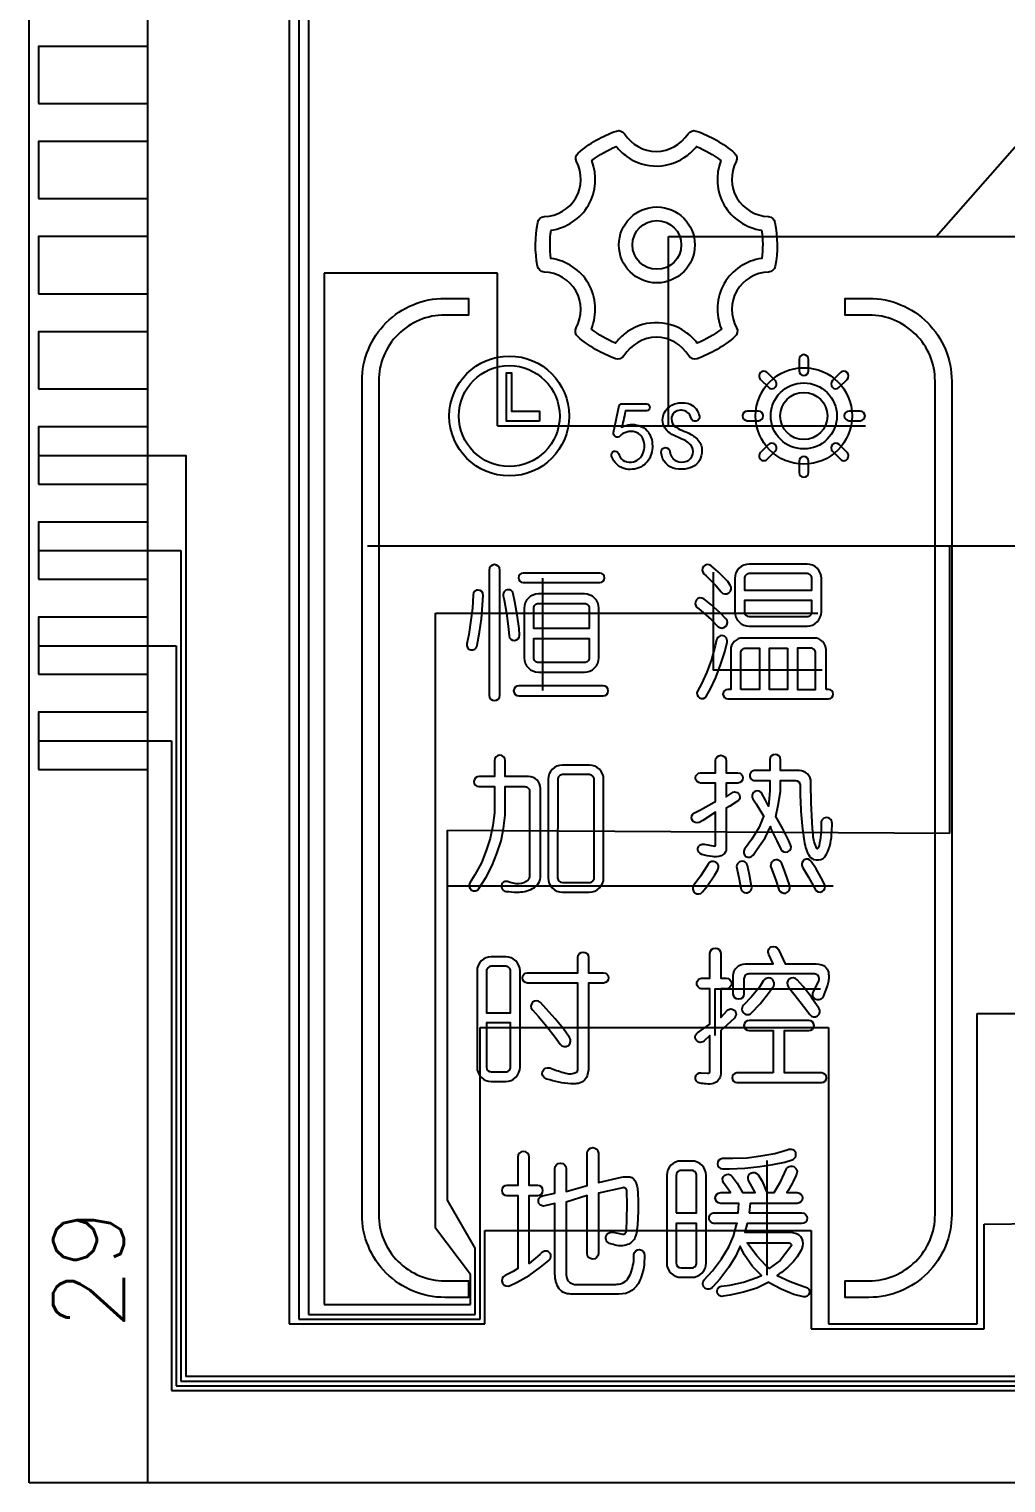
# Model space of a CAD drawing. Header units: millimetres. Extents: x -41 to 727, y -91 to 104.
# Drawn here: x 333.48 to 354.01, y -42.12 to -11.55 of the extents above; entities that cross this region are included whole.
import ezdxf
from ezdxf.enums import TextEntityAlignment as Align

# ---------------------------------------------------------------- set-up
doc = ezdxf.new("R2010")
doc.units = ezdxf.units.MM
doc.header["$LTSCALE"] = 3
doc.header["$MEASUREMENT"] = 0
doc.layers.add('COM', color=1, linetype='Continuous')
doc.styles.add('ROMANS', font='romans.shx')

msp = doc.modelspace()

# ---------------------------------------------------------------- linework, layer by layer
for p, q in [((333.477, -42.116), (333.477, 17.084)), ((335.977, -42.116), (335.977, 17.084)), ((408.477, -42.116), (333.477, -42.116))]:
    msp.add_line(p, q)
for points in [[(333.677, -13.116), (335.977, -13.116), (335.977, -11.916), (333.677, -11.916)], [(333.677, -15.116), (335.977, -15.116), (335.977, -13.916), (333.677, -13.916)], [(333.677, -17.116), (335.977, -17.116), (335.977, -15.916), (333.677, -15.916)], [(333.677, -19.116), (335.977, -19.116), (335.977, -17.916), (333.677, -17.916)], [(344.21, -19.796), (343.511, -19.796), (343.511, -18.781), (343.622, -18.781), (343.622, -19.585), (344.21, -19.585)], [(333.677, -21.116), (335.977, -21.116), (335.977, -19.916), (333.677, -19.916)], [(333.677, -23.116), (335.977, -23.116), (335.977, -21.916), (333.677, -21.916)], [(333.677, -25.116), (335.977, -25.116), (335.977, -23.916), (333.677, -23.916)], [(349.419, -24.568), (349.419, -25.433), (349.043, -25.433), (349.043, -24.568)], [(333.677, -27.116), (335.977, -27.116), (335.977, -25.916), (333.677, -25.916)]]:
    msp.add_lwpolyline(points, close=True)
for points in [[(345.984, -18.421, -0.345785), (345.808, -18.482, -0.091712), (345.011, -18.017, -0.341208), (344.977, -17.835, 0.255978), (344.975, -17.053, 0.249702), (344.306, -16.661, -0.344158), (344.166, -16.539, -0.095085), (344.171, -15.62, -0.345858), (344.306, -15.494, 0.254036), (344.975, -15.102, 0.247407), (344.984, -14.335, -0.336863), (345.022, -14.158, -0.092243), (345.824, -13.695, -0.335925), (345.997, -13.754, 0.250637), (346.664, -14.127, 0.246294), (347.331, -13.754, -0.339946), (347.505, -13.695, -0.092094), (348.307, -14.158, -0.337455), (348.345, -14.335, 0.251803), (348.354, -15.102, 0.24952), (349.022, -15.494, -0.3435), (349.158, -15.62, -0.095028), (349.163, -16.539, -0.341599), (349.023, -16.661, 0.25424), (348.354, -17.053, 0.251355), (348.352, -17.835, -0.34376), (348.317, -18.017, -0.091878), (347.521, -18.482, -0.343192), (347.344, -18.421, 0.257035), (346.664, -18.029, 0.252369)], [(345.99, -17.966, 0.054158), (345.803, -18.154, -0.065782), (345.298, -17.859, 0.229078), (345.238, -16.901, 0.226032), (344.447, -16.372, -0.069111), (344.451, -15.783, 0.226109), (345.238, -15.254, 0.223229), (345.306, -14.318, -0.066902), (345.82, -14.022, 0.06322), (346.043, -14.229, 0.337197), (347.323, -14.201, 0.052891), (347.509, -14.022, -0.066828), (348.022, -14.318, 0.223473), (348.09, -15.254, 0.224507), (348.877, -15.783, -0.070456), (348.881, -16.372, 0.226964), (348.09, -16.901, 0.22672), (348.031, -17.859, -0.065935), (347.526, -18.154, 0.072401), (347.272, -17.917, 0.337485)], [(340.827, -18.954), (340.827, -36.476, 0.414214), (342.217, -37.866), (342.717, -37.866), (342.717, -38.216), (342.217, -38.216, -0.414214), (340.477, -36.476), (340.477, -18.954, -0.414214), (342.217, -17.214), (342.717, -17.214), (342.717, -17.564), (342.217, -17.564, 0.414214)], [(352.874, -36.476, -0.414214), (351.134, -38.216), (350.634, -38.216), (350.634, -37.866), (351.134, -37.866, 0.414214), (352.524, -36.476), (352.524, -18.954, 0.414214), (351.134, -17.564), (350.634, -17.564), (350.634, -17.214), (351.134, -17.214, -0.414214), (352.874, -18.954)], [(349.864, -18.497, 1), (349.664, -18.497), (349.664, -18.734, 1), (349.864, -18.734)], [(348.853, -18.916), (349.021, -19.083, 1), (349.162, -18.942), (348.994, -18.775, 1)], [(350.533, -18.775), (350.366, -18.942, 1), (350.507, -19.083), (350.675, -18.916, 1)], [(346.223, -20.023), (346.179, -20.014), (346.134, -20.011), (346.087, -20.015), (346.046, -20.023), (346.002, -20.037), (345.961, -20.057), (345.925, -20.084), (345.901, -20.106, -0.758247), (345.764, -20.032), (345.886, -19.468, -0.353058), (345.933, -19.431), (346.454, -19.431, -1), (346.454, -19.575), (346.014, -19.575), (346.004, -19.631), (345.993, -19.684), (345.982, -19.734), (345.972, -19.781), (345.961, -19.825), (345.95, -19.865), (345.94, -19.902), (345.934, -19.919), (345.982, -19.898), (346.029, -19.883), (346.074, -19.872), (346.118, -19.865), (346.158, -19.863), (346.206, -19.868), (346.252, -19.877), (346.297, -19.889), (346.341, -19.904), (346.358, -19.911), (346.403, -19.936), (346.441, -19.964), (346.474, -19.995), (346.501, -20.029), (346.502, -20.031), (346.524, -20.076), (346.543, -20.12), (346.559, -20.163), (346.566, -20.183), (346.574, -20.228), (346.579, -20.275), (346.582, -20.323), (346.582, -20.351), (346.576, -20.397), (346.567, -20.443), (346.555, -20.489), (346.542, -20.527), (346.524, -20.574), (346.501, -20.615), (346.474, -20.652), (346.446, -20.679), (346.412, -20.71), (346.374, -20.737), (346.332, -20.76), (346.295, -20.776), (346.252, -20.79), (346.208, -20.801), (346.162, -20.807), (346.114, -20.809), (346.078, -20.808), (346.033, -20.802), (345.989, -20.791), (345.946, -20.775), (345.905, -20.753), (345.864, -20.727), (345.855, -20.719), (345.824, -20.694), (345.796, -20.664), (345.771, -20.629), (345.749, -20.589), (345.73, -20.544), (345.723, -20.524, -0.97311), (345.866, -20.473), (345.883, -20.512), (345.906, -20.553), (345.933, -20.587), (345.962, -20.614), (345.994, -20.633), (346.029, -20.646), (346.039, -20.647), (346.091, -20.654), (346.139, -20.654), (346.184, -20.647), (346.225, -20.635), (346.262, -20.616), (346.262, -20.615), (346.3, -20.588), (346.333, -20.557), (346.361, -20.52), (346.382, -20.479), (346.396, -20.438), (346.407, -20.393), (346.412, -20.346), (346.414, -20.295), (346.408, -20.245), (346.396, -20.199), (346.38, -20.157), (346.358, -20.119), (346.326, -20.083), (346.289, -20.054), (346.25, -20.033)], [(347.325, -20.792, -0.103245), (347.077, -20.797, -0.350255), (346.768, -20.451, -0.99881), (346.951, -20.436, 0.279469), (347.082, -20.631, 0.196646), (347.304, -20.637, 0.499096), (347.388, -20.295, 0.106833), (347.281, -20.211, 0.030017), (347.116, -20.134, -0.034359), (346.993, -20.074), (346.955, -20.05, -0.540556), (346.941, -19.492, -0.169471), (347.172, -19.407), (347.218, -19.407), (347.263, -19.411, -0.254133), (347.522, -19.572, -0.063058), (347.569, -19.688, -1), (347.394, -19.729, 0.359211), (347.192, -19.567), (347.17, -19.567, 0.150721), (347.042, -19.611, 0.428137), (347.045, -19.896, 0.071058), (347.12, -19.947, 0.022242), (347.287, -20.022, -0.029471), (347.409, -20.083), (347.447, -20.108, -0.155404), (347.604, -20.301, -0.145023), (347.609, -20.526, -0.290681)], [(348.576, -19.785), (348.813, -19.785, 1), (348.813, -19.586), (348.576, -19.586, 1)], [(350.952, -19.586), (350.715, -19.586, 1), (350.715, -19.785), (350.952, -19.785, 1)], [(348.994, -20.596), (349.162, -20.429, 1), (349.021, -20.288), (348.853, -20.455, 1)], [(350.675, -20.455), (350.507, -20.288, 1), (350.366, -20.429), (350.533, -20.596, 1)], [(349.864, -20.874), (349.864, -20.637, 1), (349.664, -20.637), (349.664, -20.874, 1)], [(343.375, -25.558), (343.375, -22.924, 1), (343.15, -22.924), (343.15, -25.558, 1)], [(347.666, -23.007), (347.714, -23.05), (347.915, -23.251), (348.025, -23.385, 0.959156), (348.218, -23.24), (348.165, -23.163), (347.965, -22.963), (347.814, -22.837, 0.981141)], [(348.616, -22.8, 0.414214), (348.316, -23.1), (348.315, -23.803, 0.414214), (348.616, -24.104), (349.832, -24.104, 0.414214), (350.134, -23.803), (350.134, -23.1, 0.414214), (349.834, -22.8)], [(345.476, -22.988), (343.864, -22.988, 1), (343.864, -23.188), (345.476, -23.188, 1)], [(349.934, -23.1, 0.414214), (349.834, -23), (348.616, -23, 0.414214), (348.516, -23.1), (348.516, -23.1), (348.516, -23.351), (349.934, -23.351)], [(343.012, -23.665), (343.021, -23.454, 1), (342.811, -23.445), (342.799, -23.728), (342.723, -24.279), (342.681, -24.473, 0.997699), (342.896, -24.52), (342.899, -24.505), (342.949, -24.229), (342.987, -23.953)], [(343.656, -23.425, 1.006872), (343.445, -23.469), (343.463, -23.552), (343.513, -23.828), (343.551, -24.104), (343.567, -24.306, 0.987908), (343.784, -24.291), (343.777, -24.154), (343.739, -23.865), (343.689, -23.59)], [(344.186, -23.427, 0.414214), (343.886, -23.727), (343.885, -24.769, 0.414214), (344.186, -25.07), (345.152, -25.07, 0.414214), (345.454, -24.769), (345.454, -23.727, 0.414214), (345.154, -23.427)], [(347.521, -23.71), (347.601, -23.778), (347.814, -23.966), (347.958, -24.11, 0.981659), (348.126, -23.948), (348.015, -23.828), (347.802, -23.64), (347.662, -23.533, 0.975595)], [(344.086, -23.727, -0.414214), (344.186, -23.627), (345.154, -23.627, -0.414214), (345.254, -23.727), (345.254, -24.154), (344.086, -24.154)], [(348.515, -23.803, 0.413961), (348.616, -23.904), (349.832, -23.904, 0.414214), (349.934, -23.803), (349.934, -23.565), (348.515, -23.565)], [(345.254, -24.769, -0.414214), (345.154, -24.869), (344.186, -24.869, -0.414214), (344.086, -24.769), (344.086, -24.367), (345.254, -24.367)], [(348.103, -24.643), (348.151, -24.443, 1.00223), (347.932, -24.391), (347.902, -24.518), (347.827, -24.806), (347.727, -25.069), (347.614, -25.32), (347.531, -25.468, 1), (347.718, -25.572), (347.802, -25.42), (347.915, -25.182), (348.015, -24.919)], [(350.234, -25.433), (350.234, -24.605, 0.414214), (349.984, -24.355), (348.478, -24.355, 0.414214), (348.228, -24.605), (348.228, -25.433), (348.165, -25.433, 1), (348.165, -25.633), (350.284, -25.633, 1), (350.284, -25.433)], [(348.441, -25.433), (348.441, -24.668, -0.414214), (348.541, -24.568), (348.83, -24.568), (348.83, -25.433)], [(350.009, -24.668, 0.414214), (349.909, -24.568), (349.632, -24.568), (349.632, -25.433), (350.009, -25.433)], [(345.545, -25.358), (343.77, -25.358, 1), (343.77, -25.571), (345.545, -25.571, 1)], [(344.062, -29.621, 0.307283), (344.227, -29.346), (344.227, -27.514, 0.414214), (343.977, -27.264), (343.487, -27.264), (343.487, -26.93, 1), (343.261, -26.93), (343.261, -27.264), (342.937, -27.264, 1), (342.935, -27.477), (343.261, -27.477), (343.261, -28.029), (343.224, -28.292), (343.173, -28.568), (343.086, -28.819), (342.985, -29.082), (342.847, -29.333), (342.746, -29.501, 1), (342.932, -29.62), (343.086, -29.383), (343.211, -29.133), (343.311, -28.882), (343.399, -28.618), (343.449, -28.355), (343.487, -28.079), (343.487, -27.477), (343.9, -27.477, -0.427586), (344.001, -27.581), (344.001, -29.321, -0.09441), (343.982, -29.42), (343.971, -29.436, -0.206315), (343.775, -29.521, -0.102359), (343.535, -29.473, 1.082713), (343.502, -29.68, 0.019856), (343.736, -29.697, 0.051345), (343.9, -29.681), (343.941, -29.671), (343.982, -29.657), (344.023, -29.641)], [(348.134, -26.933), (348.134, -27.189), (348.377, -27.189, -1), (348.378, -27.402), (348.134, -27.402), (348.134, -27.691), (348.257, -27.608, -1), (348.373, -27.785), (348.209, -27.891), (348.134, -27.929), (348.134, -28.781, -0.260312), (348.07, -28.906, -0.172129), (347.882, -28.953), (347.843, -28.95, -0.031665), (347.623, -28.903, -1), (347.671, -28.689), (347.895, -28.731), (347.908, -28.706), (347.908, -28.017), (347.644, -28.192), (347.563, -28.23, -1), (347.467, -28.03), (347.594, -27.966), (347.883, -27.803), (347.908, -27.791), (347.908, -27.402), (347.596, -27.402, -1), (347.595, -27.189), (347.908, -27.189), (347.908, -26.932, -1)], [(350.359, -28.252, 1.032744), (350.127, -28.244, -0.072755), (350.084, -28.718, -0.108836), (350.054, -28.782), (350.049, -28.785), (350.044, -28.784), (350.038, -28.78, -0.103932), (349.961, -28.493, -0.023073), (349.914, -27.415), (349.914, -27.389, 0.414214), (349.664, -27.139), (349.275, -27.139), (349.275, -26.913, 1), (349.049, -26.913), (349.049, -27.139), (348.739, -27.139, 0.424234), (348.629, -27.245, 0.416141), (348.736, -27.352), (349.049, -27.352), (349.049, -27.565), (349.024, -27.891), (348.961, -27.766), (348.883, -27.623, 1.024709), (348.694, -27.733), (348.76, -27.841), (348.923, -28.104), (348.911, -28.117), (348.823, -28.33), (348.673, -28.581), (348.52, -28.794, 1), (348.697, -28.919), (348.786, -28.794), (348.949, -28.556), (349.061, -28.318), (349.074, -28.368), (349.199, -28.618), (349.281, -28.791, 1), (349.487, -28.699), (349.45, -28.618), (349.325, -28.368), (349.174, -28.104), (349.224, -27.866), (349.275, -27.578), (349.275, -27.352), (349.587, -27.352, -0.410819), (349.688, -27.45), (349.688, -27.465, 0.041154), (349.782, -28.677, 0.036248), (349.828, -28.833, 0.040479), (349.863, -28.907, 0.166294), (349.97, -29.009, 0.202131), (350.17, -28.987, 0.077094), (350.21, -28.952, 0.131123), (350.347, -28.485, 0.013856)], [(344.69, -27.026, 0.414214), (344.39, -27.326), (344.389, -29.396, 0.414214), (344.69, -29.697), (345.254, -29.697, 0.414214), (345.556, -29.396), (345.556, -27.326, 0.414214), (345.256, -27.026)], [(344.69, -27.226, 0.414214), (344.59, -27.326), (344.59, -27.326), (344.589, -29.396, 0.413961), (344.69, -29.497), (345.254, -29.497, 0.414214), (345.356, -29.396), (345.356, -27.326, 0.414214), (345.256, -27.226)], [(349.242, -29.64, 0.956099), (349.469, -29.572), (349.463, -29.546), (349.375, -29.283), (349.304, -29.097, 1), (349.075, -29.184), (349.174, -29.446)], [(349.739, -29.17), (349.864, -29.383), (350.001, -29.637, 0.984967), (350.202, -29.533), (350.165, -29.459), (350.027, -29.208), (349.922, -29.051, 0.986219)], [(347.753, -29.109), (347.732, -29.145), (347.594, -29.358), (347.453, -29.553, 0.973592), (347.634, -29.693), (347.732, -29.571), (347.895, -29.333), (347.957, -29.224, 0.996627)], [(348.355, -29.191), (348.409, -29.421), (348.442, -29.615, 1.00738), (348.667, -29.576), (348.623, -29.333), (348.58, -29.139, 1.00989)], [(349.987, -31.416), (348.608, -31.416, 0.417559), (348.507, -31.516), (348.507, -31.836, -1), (348.281, -31.837), (348.281, -31.456, -0.418666), (348.532, -31.203), (349.121, -31.203), (349.027, -31.004, -0.420836), (349.08, -30.848, -0.413914), (349.233, -30.903), (349.334, -31.115), (349.372, -31.203), (350.024, -31.203), (350.083, -31.213), (350.109, -31.218, -0.348953), (350.287, -31.414, -0.082045), (350.286, -31.542, -0.016447), (350.262, -31.655), (350.172, -31.888, -1.078324), (349.965, -31.794), (350.078, -31.56, 0.55353)], [(342.894, -33.375, 0.414214), (343.195, -33.676), (343.496, -33.676, 0.414214), (343.798, -33.375), (343.798, -31.355, 0.414214), (343.498, -31.055), (343.195, -31.055, 0.414214), (342.895, -31.355)], [(345.24, -33.3, -0.095078), (345.208, -33.557, -0.324538), (344.994, -33.722), (344.969, -33.724), (344.919, -33.726), (344.869, -33.726, -0.062587), (344.362, -33.626), (344.345, -33.62, -1), (344.425, -33.393, 0.013258), (344.713, -33.491), (344.758, -33.503, 0.20812), (344.987, -33.482, 0.12118), (345.007, -33.457, 0.068005), (345.014, -33.426), (345.014, -33.425), (345.014, -31.607), (343.955, -31.607, -1), (343.955, -31.394), (345.014, -31.394), (345.014, -31.068, -1), (345.24, -31.068), (345.24, -31.394), (345.553, -31.394, -1), (345.553, -31.607), (345.24, -31.607)], [(348.018, -33.431, -0.047647), (348.014, -33.55, -0.348771), (347.828, -33.726), (347.791, -33.73), (347.752, -33.731), (347.714, -33.729, -0.018274), (347.58, -33.71, -1), (347.61, -33.492), (347.737, -33.505, 0.443545), (347.792, -33.455), (347.792, -32.708), (347.668, -32.824, -1.092872), (347.528, -32.655), (347.792, -32.47), (347.792, -31.73), (347.629, -31.73, -0.414214), (347.516, -31.617, -0.422888), (347.633, -31.504), (347.792, -31.504), (347.792, -30.984, -1), (348.018, -30.984), (348.018, -31.504), (348.131, -31.504, -1), (348.131, -31.73), (348.018, -31.73), (348.018, -32.332), (348.154, -32.187, -1.047399), (348.305, -32.343), (348.143, -32.495), (348.018, -32.608)], [(343.598, -31.355, 0.414214), (343.498, -31.255), (343.195, -31.255, 0.414214), (343.095, -31.355), (343.095, -31.355), (343.095, -32.234), (343.598, -32.234)], [(348.918, -31.556), (348.833, -31.692), (348.657, -31.905), (348.496, -32.075, 1.001638), (348.665, -32.235), (348.845, -32.043), (349.021, -31.818), (349.116, -31.694, 1.04827)], [(349.624, -31.537, 0.985158), (349.441, -31.693), (349.585, -31.868), (349.761, -32.094), (349.891, -32.271, 0.983763), (350.081, -32.135), (349.949, -31.943), (349.924, -31.905), (349.748, -31.68)], [(344.187, -32.309), (344.362, -32.522), (344.538, -32.748), (344.644, -32.893, 0.99524), (344.841, -32.749), (344.713, -32.572), (344.538, -32.359), (344.35, -32.146), (344.226, -32.015, 0.999055), (344.059, -32.173)], [(349.121, -33.498), (348.356, -33.498, 1), (348.356, -33.698), (350.143, -33.698, 1), (350.143, -33.498), (349.36, -33.498), (349.36, -32.608), (349.873, -32.608, 1), (349.873, -32.394), (348.613, -32.394, 1), (348.613, -32.608), (349.121, -32.608)], [(343.094, -33.375, 0.413961), (343.195, -33.476), (343.496, -33.476, 0.414214), (343.598, -33.375), (343.598, -32.447), (343.095, -32.447)], [(344.172, -35.863), (343.991, -35.863), (343.991, -35.267, 1), (343.752, -35.267), (343.752, -35.863), (343.52, -35.863, 1), (343.52, -36.076), (343.752, -36.076), (343.752, -37.606), (343.652, -37.668), (343.484, -37.752, 1), (343.592, -37.968), (343.74, -37.894), (343.991, -37.756), (344.229, -37.58), (344.407, -37.438, 1.056918), (344.26, -37.273), (344.216, -37.317), (343.991, -37.505), (343.991, -36.076), (344.172, -36.076, 1)], [(346.318, -37.855, -0.329654), (345.879, -38.146), (345.809, -38.145), (344.969, -38.145, -0.033822), (344.831, -38.143, -0.291123), (344.582, -37.966, -0.061439), (344.548, -37.863), (344.54, -37.821, -0.013422), (344.53, -37.706), (344.53, -36.239), (344.317, -36.292, -0.2703), (344.214, -36.262, -0.586711), (344.269, -36.084), (344.53, -36.026), (344.53, -35.51, -1), (344.768, -35.51), (344.768, -35.988), (345.207, -35.863), (345.207, -35.185, -1), (345.445, -35.185), (345.445, -35.8), (345.934, -35.687, -0.073019), (346.104, -35.684, -0.287316), (346.233, -35.802), (346.241, -35.823), (346.248, -35.845), (346.259, -35.89, -0.034667), (346.276, -36.022), (346.278, -36.064), (346.279, -36.148), (346.279, -36.232), (346.279, -36.4, -0.03303), (346.256, -36.792, -0.068), (346.221, -36.943, -0.220254), (346.061, -37.106, -0.179484), (345.763, -37.105), (345.709, -37.09, -0.272448), (345.611, -37.011, -0.595774), (345.755, -36.845), (345.952, -36.884, 0.459459), (346.035, -36.819), (346.047, -36.565), (346.05, -36.267), (346.046, -35.979, 0.487579), (345.959, -35.91), (345.445, -36.026), (345.445, -37.294, -1), (345.207, -37.291), (345.207, -36.076), (344.768, -36.214), (344.768, -37.706, 0.039726), (344.774, -37.775, 0.383257), (344.981, -37.944), (345.759, -37.944, 0.028491), (345.87, -37.937, 0.271997), (346.099, -37.764), (346.119, -37.724), (346.136, -37.684, 0.092201), (346.193, -37.316, -1), (346.416, -37.33, -0.007927), (346.409, -37.482, -0.091694)], [(348.839, -35.461), (349.115, -35.424), (349.365, -35.374), (349.523, -35.321, 1.013602), (349.45, -35.11), (349.416, -35.123), (349.152, -35.198), (348.864, -35.248), (348.576, -35.286), (348.275, -35.298), (348.054, -35.298, 1), (348.054, -35.512), (348.199, -35.512), (348.525, -35.499)], [(346.883, -35.649), (346.882, -37.492, 0.414214), (347.183, -37.794), (347.409, -37.794, 0.414214), (347.71, -37.492), (347.71, -35.649, 0.414214), (347.41, -35.349), (347.183, -35.349, 0.414214)], [(347.082, -36.439), (347.51, -36.439), (347.51, -35.649, 0.414214), (347.41, -35.549), (347.183, -35.549, 0.414214), (347.083, -35.649), (347.083, -35.649), (347.082, -36.352)], [(348.613, -36.439), (349.723, -36.439, -1), (349.724, -36.665), (348.576, -36.665), (348.525, -36.841), (349.428, -36.841), (349.491, -36.846), (349.534, -36.852), (349.555, -36.856, -0.273531), (349.722, -36.982, -0.194539), (349.723, -37.186, -0.08707), (349.546, -37.458, -0.063495), (349.202, -37.756), (349.478, -37.881), (349.742, -37.982), (349.807, -37.998, -1), (349.757, -38.202), (349.554, -38.157), (349.29, -38.044), (349.039, -37.907), (349.027, -37.894), (348.776, -38.019), (348.5, -38.107), (348.212, -38.17), (348.069, -38.192, -0.5982), (347.947, -38.048, -0.269832), (348.032, -37.981), (348.212, -37.957), (348.5, -37.894), (348.774, -37.795), (348.876, -37.756), (348.688, -37.568), (348.513, -37.317), (348.425, -37.142), (348.325, -37.355), (348.187, -37.58), (347.999, -37.831), (347.851, -37.997, -0.59886), (347.649, -37.965), (347.644, -37.94, -0.214876), (347.673, -37.85), (347.848, -37.656), (348.036, -37.405), (348.187, -37.154), (348.287, -36.928), (348.35, -36.69), (348.362, -36.665), (347.89, -36.665, -0.423788), (347.773, -36.552, -0.414214), (347.886, -36.439), (348.387, -36.439), (348.4, -36.239), (348.017, -36.239, -1), (348.017, -36.013), (348.224, -36.013), (348.078, -35.804, -1), (348.257, -35.672), (348.362, -35.812), (348.475, -36.013), (348.739, -36.013), (348.605, -35.759, -0.403723), (348.649, -35.605, -0.400834), (348.803, -35.642), (348.889, -35.775), (348.989, -36.013), (349.14, -36.013), (349.278, -35.775), (349.391, -35.526, -1.010501), (349.61, -35.628, -0.038434), (349.408, -36.013), (349.623, -36.013, -1), (349.623, -36.239), (348.638, -36.239)], [(347.082, -37.492, 0.413961), (347.183, -37.594), (347.409, -37.594, 0.414214), (347.51, -37.492), (347.51, -36.665), (347.082, -36.665)], [(348.776, -37.342), (348.576, -37.066), (349.454, -37.066, -0.622829), (349.493, -37.147), (349.265, -37.443), (349.039, -37.606), (348.964, -37.543)]]:
    msp.add_lwpolyline(points, format="xyb", close=True)
for centre, radius in [((346.675, -16.09), 0.798), ((346.675, -16.09), 0.513), ((343.572, -19.687), 1.26), ((343.572, -19.687), 1.06), ((349.764, -19.685), 0.695), ((349.764, -19.685), 0.496)]:
    msp.add_circle(centre, radius)
at = {"layer": 'COM'}
for p, q in [((338.948, 7.721), (338.948, -38.774)), ((353.557, -36.677), (359.571, -36.595)), ((343.057, -38.774), (343.057, -36.81)), ((343.057, -36.81), (349.918, -36.81)), ((349.918, -36.81), (349.918, -38.874)), ((353.557, -38.874), (353.557, -36.677)), ((338.948, -38.774), (343.057, -38.774)), ((349.918, -38.874), (353.557, -38.874))]:
    msp.add_line(p, q, dxfattribs=at)
at = {"layer": 'COM', "color": 2}
for p, q in [((339.148, 0.009), (339.148, -38.674)), ((333.677, -22.516), (336.67, -22.516)), ((336.67, -22.516), (336.67, -39.974)), ((353.407, -38.774), (353.407, -32.248)), ((353.407, -32.248), (355.559, -32.248)), ((342.957, -38.674), (342.957, -32.539)), ((342.957, -32.539), (350.283, -32.539)), ((350.283, -32.539), (350.283, -38.774)), ((339.148, -38.674), (342.957, -38.674)), ((350.283, -38.774), (353.407, -38.774)), ((336.67, -39.974), (398.457, -39.974))]:
    msp.add_line(p, q, dxfattribs=at)
at = {"layer": 'COM', "color": 6}
for p, q in [((352.548, -15.915), (362.409, -4.674)), ((346.92, -15.915), (354.722, -15.915)), ((346.92, -19.893), (346.92, -15.915)), ((339.678, -16.685), (339.678, -38.367)), ((343.324, -16.685), (339.678, -16.685)), ((343.324, -19.893), (343.324, -16.685)), ((343.324, -19.893), (351.058, -19.893)), ((342.02, -23.831), (350.062, -23.831)), ((342.02, -36.762), (342.02, -23.831)), ((333.677, -26.516), (336.47, -26.516)), ((336.47, -26.516), (336.47, -40.174)), ((342.756, -37.737), (342.02, -36.762)), ((342.756, -38.367), (342.756, -37.737)), ((339.678, -38.367), (342.756, -38.367)), ((336.47, -40.174), (401.327, -40.174))]:
    msp.add_line(p, q, dxfattribs=at)
at = {"layer": 'COM', "color": 4}
for p, q in [((339.348, -8.059), (339.348, -38.574)), ((340.592, -22.414), (354.592, -22.414)), ((352.836, -28.458), (352.836, -22.414)), ((333.677, -24.516), (336.57, -24.516)), ((336.57, -24.516), (336.57, -40.074)), ((342.274, -28.392), (352.836, -28.458)), ((342.274, -36.172), (342.274, -28.392)), ((342.274, -29.566), (350.383, -29.566)), ((342.857, -37.18), (342.274, -36.172)), ((342.857, -38.574), (342.857, -37.18)), ((339.348, -38.574), (342.857, -38.574)), ((336.57, -40.074), (398.607, -40.074))]:
    msp.add_line(p, q, dxfattribs=at)
at = {"layer": 'COM'}
for points in [[(333.677, -20.516), (336.77, -20.516), (336.77, -39.874), (397.75, -39.874), (397.75, -35.438)], [(348.995, -37.749), (348.995, -35.335)]]:
    msp.add_lwpolyline(points, dxfattribs=at)
at = {"layer": 'COM', "color": 6}
for points in [[(344.28, -25.459), (344.28, -23.098)], [(347.859, -22.971), (347.859, -25.025), (350.148, -25.025)]]:
    msp.add_lwpolyline(points, dxfattribs=at)
at = {"layer": 'COM', "color": 2}
msp.add_lwpolyline([(350.113, -31.737), (347.897, -31.737), (347.897, -32.711)], dxfattribs=at)
at = {"layer": 'COM', "color": 6}
msp.add_circle((349.764, -19.685), 1.014, dxfattribs=at)

# ---------------------------------------------------------------- texts
at = {"style": 'ROMANS'}
msp.add_text('29', height=1.49, rotation=90, dxfattribs=at).set_placement((334.727, -37.616), align=Align.MIDDLE)

doc.saveas('drawing.dxf')
